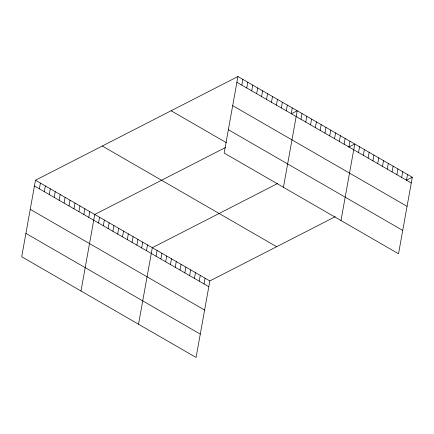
<?xml version="1.0" encoding="UTF-8"?>
<svg xmlns="http://www.w3.org/2000/svg" width="434" height="434" viewBox="0 0 434 434"><rect width="100%" height="100%" fill="white"/><g stroke="black" fill="none" stroke-linecap="round" stroke-linejoin="round"><path stroke-width="0.65" d="M237.924 76.541L224.156 153.061L398.531 253.76L412.3 177.24L237.924 76.541L35.469 180.24L21.7 256.76L196.076 357.459L209.844 280.939L335.27 216.691M39.375 188.844L40.411 183.094M44.317 191.698L45.348 185.947M49.254 194.551L50.29 188.795M54.196 197.405L55.232 191.649M59.138 200.258L60.174 194.503M64.08 203.107L65.111 197.356M69.017 205.96L70.053 200.21M73.959 208.814L74.995 203.063M78.901 211.667L79.937 205.917M83.843 214.521L84.874 208.77M88.78 217.374L89.816 211.624M80.99 290.997L94.758 214.477L225.561 147.479M98.518 222.995L99.554 217.244M103.314 225.767L104.35 220.016M108.109 228.534L109.146 222.783M112.905 231.306L113.941 225.555M117.701 234.072L118.737 228.322M122.496 236.845L123.527 231.094M127.292 239.611L128.323 233.861M132.088 242.384L133.119 236.628M136.884 245.15L137.914 239.4M141.674 247.922L142.71 242.167M146.47 250.689L147.506 244.939M138.533 324.231L152.301 247.706L277.727 183.463M156.061 256.228L157.097 250.478M160.857 258.995L161.893 253.244M165.652 261.767L166.689 256.017M170.448 264.534L171.484 258.783M175.244 267.306L176.28 261.55M180.039 270.073L181.076 264.322M184.835 272.845L185.871 267.089M189.631 275.612L190.667 269.861M194.427 278.384L195.463 272.628M199.222 281.151L200.258 275.4M204.018 283.917L205.054 278.167M241.83 85.145L242.861 79.395M246.767 87.999L247.803 82.248M251.709 90.852L252.745 85.097M256.651 93.706L257.682 87.95M261.588 96.56L262.624 90.804M266.53 99.408L267.566 93.657M271.472 102.261L272.509 96.511M276.415 105.115L277.445 99.364M281.351 107.968L282.388 102.218M286.294 110.822L287.33 105.071M291.236 113.675L292.272 107.925M283.44 187.298L297.209 110.778L291.247 113.833M300.968 119.296L302.004 113.545M305.764 122.068L306.8 116.317M310.56 124.835L311.596 119.084M315.355 127.607L316.391 121.856M320.151 130.374L321.187 124.623M324.947 133.146L325.983 127.395M329.742 135.913L330.779 130.162M334.538 138.685L335.574 132.929M339.334 141.451L340.37 135.701M344.129 144.224L345.166 138.468M348.925 146.99L349.961 141.24M340.988 220.532L354.757 144.007L348.79 147.061M358.517 152.529L359.553 146.779M363.312 155.296L364.348 149.546M368.108 158.068L369.139 152.318M372.904 160.835L373.934 155.084M377.699 163.607L378.73 157.857M382.495 166.374L383.526 160.623M387.291 169.146L388.321 163.39M392.081 171.913L393.117 166.162M396.877 174.685L397.913 168.929M401.672 177.452L402.709 171.701M406.468 180.218L407.504 174.468M406.332 180.294L412.3 177.24M236.888 82.292L411.264 182.991M232.684 105.646L407.065 206.345M228.355 129.706L402.736 230.405M171.11 110.762L226.559 142.781M102.278 146.019L276.659 246.718M35.469 180.24L209.844 280.939M34.432 185.991L208.814 286.69M30.234 209.345L204.609 310.044M25.904 233.405L200.28 334.104"/></g></svg>
